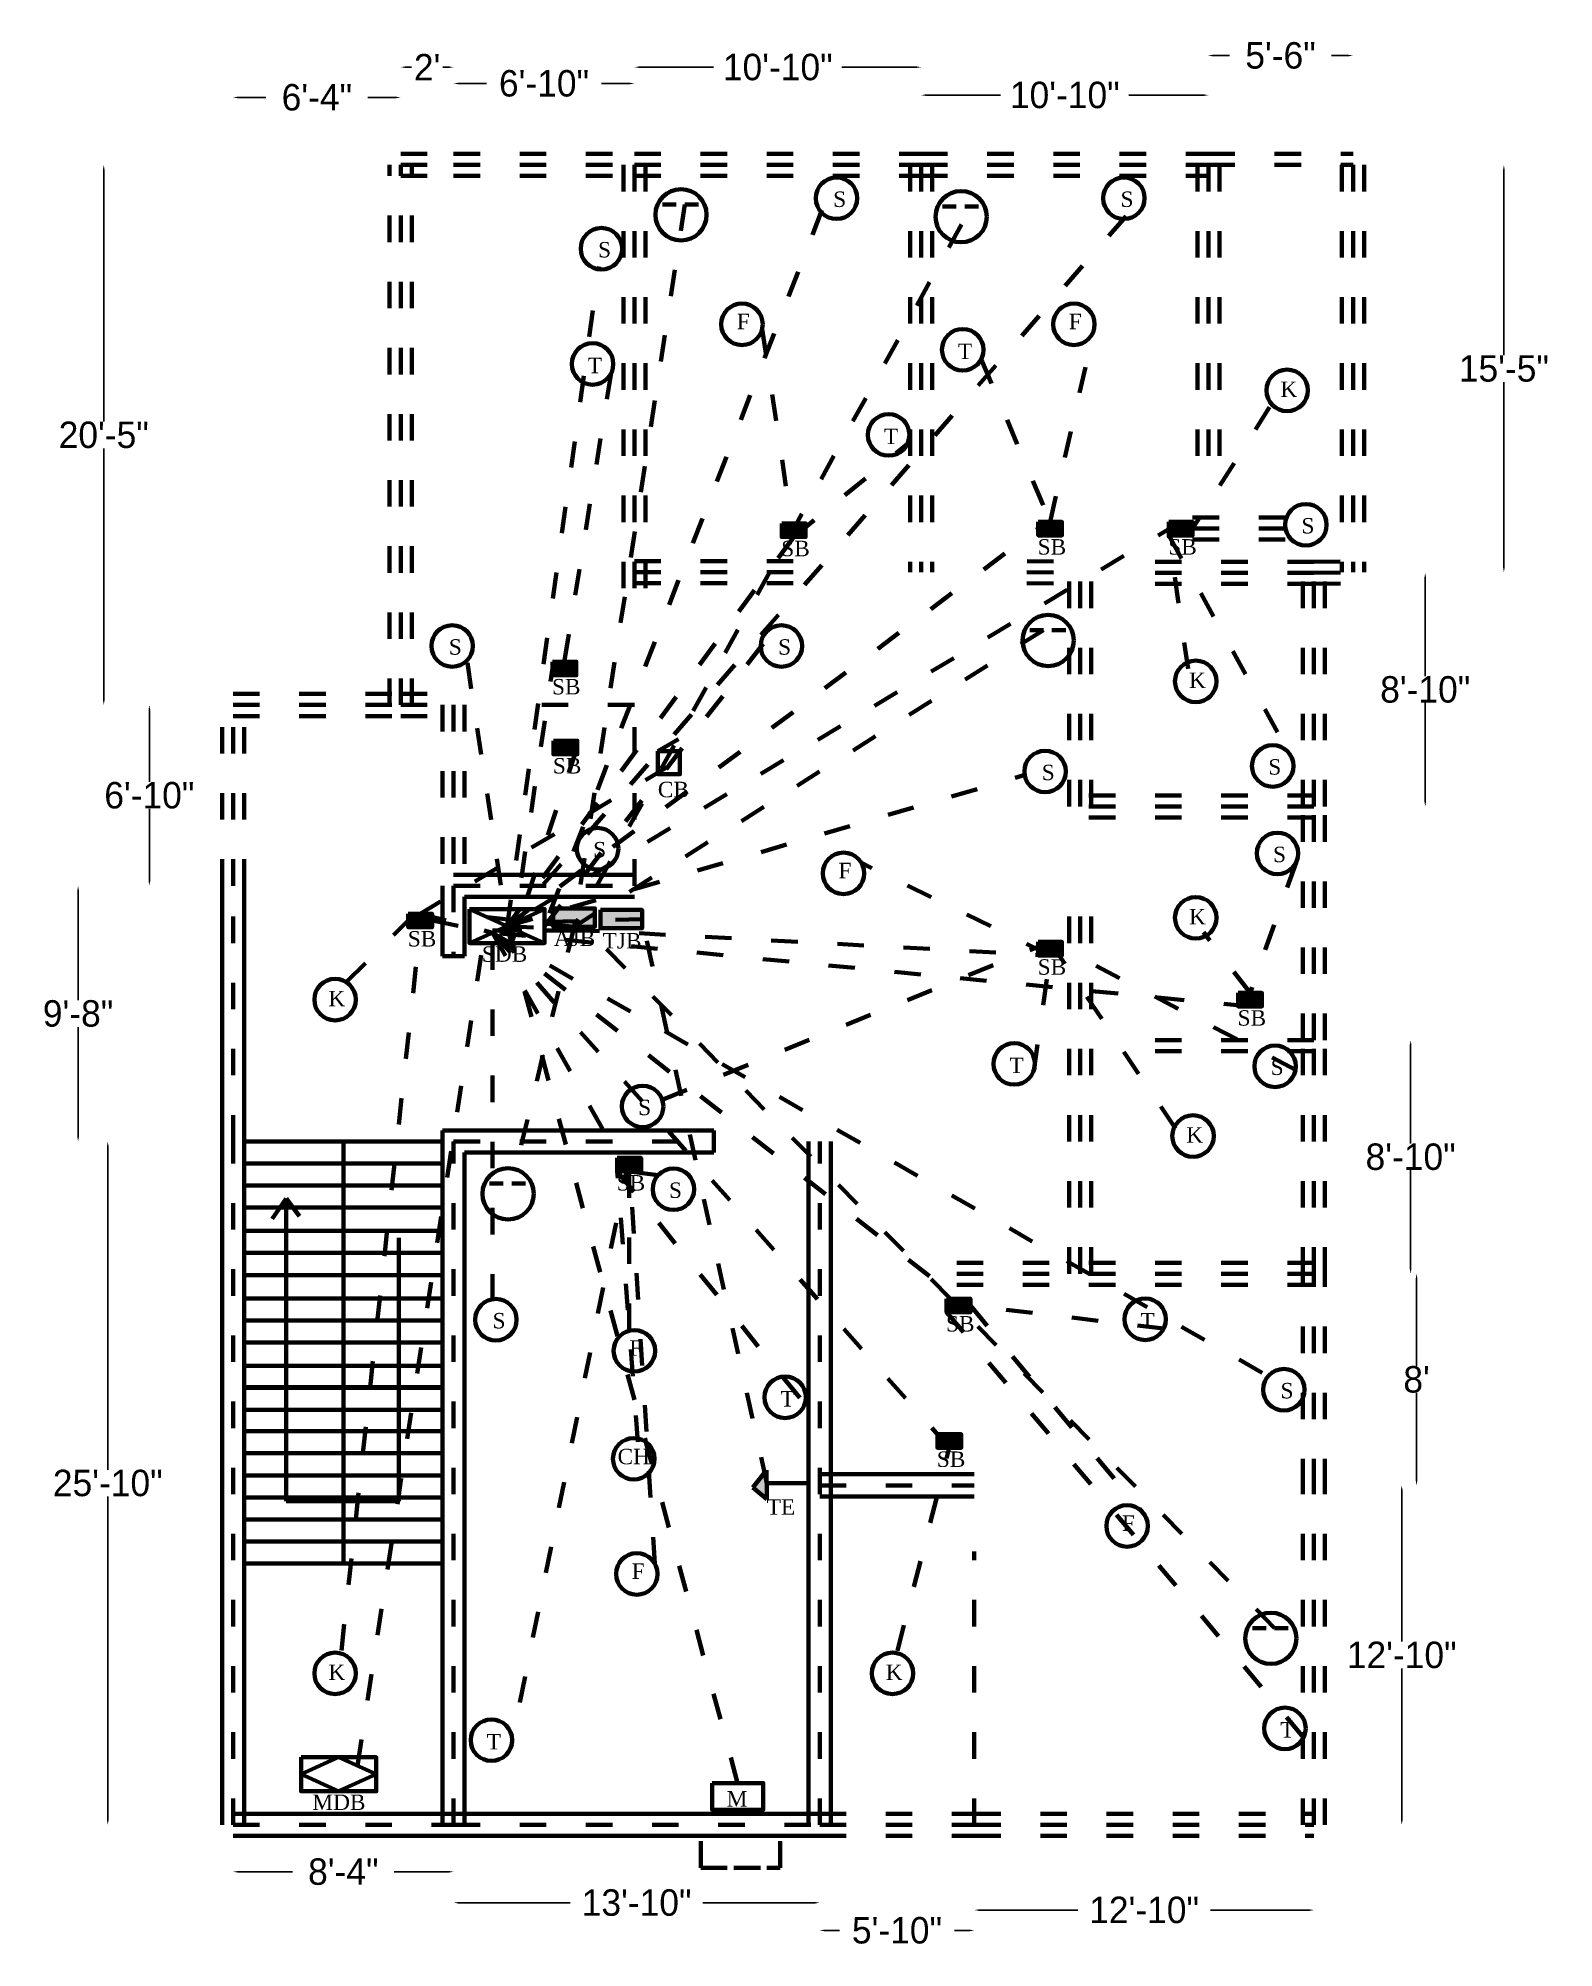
# Model space of a CAD drawing. Header units: inches. Extents: x -3248 to -2561, y 19 to 885.
import ezdxf

# ---------------------------------------------------------------- set-up
doc = ezdxf.new("R2010")
doc.units = ezdxf.units.IN
doc.header["$MEASUREMENT"] = 0
doc.linetypes.add('ACAD_ISO02W100', pattern=[15, 12, -3])
doc.linetypes.add('ACAD_ISO03W100', pattern=[30, 12, -18])
doc.dimstyles.get("Standard").update_dxf_attribs({"dimtxt": 12, "dimasz": 2, "dimexe": 0.18, "dimexo": 0.0625, "dimgap": 0.09, "dimtad": 0, "dimtih": 1, "dimtoh": 1, "dimdec": 0, "dimzin": 0, "dimdsep": 46, "dimlunit": 3, "dimtxsty": 'Standard', "dimcen": 0.09, "dimse1": 1, "dimse2": 1, "dimclrd": 5, "dimclrt": 5, "dimadec": 0, "dimazin": 0, "dimtfac": 1, "dimtdec": 0, "dimtofl": 0, "dimtmove": 0, "dimatfit": 3, "dimfxl": 1, "dimtolj": 1, "dimtzin": 0, "dimarcsym": 0})

# ---------------------------------------------------------------- blocks, each defined once
blk = doc.blocks.new('*D81')
at = {"color": 5, "linetype": 'Continuous', "lineweight": -2}
for p, q in [((-3157.74, 53.63), (-3132.83, 53.63)), ((-3061.74, 53.63), (-3086.65, 53.63))]:
    blk.add_line(p, q, dxfattribs=at)
at = {"color": 5, "linetype": 'ACAD_ISO03W100', "lineweight": 100}
for points in [[(-3157.74, 53.97), (-3157.74, 53.3), (-3159.74, 53.63)], [(-3061.74, 53.97), (-3061.74, 53.3), (-3059.74, 53.63)]]:
    blk.add_solid(points, dxfattribs=at)
at = {"layer": 'Defpoints', "color": 0, "linetype": 'ACAD_ISO03W100', "lineweight": 100}
for p in [(-3159.74, 74.94), (-3059.74, 74.94), (-3059.74, 53.63)]:
    blk.add_point(p, dxfattribs=at)
at = {"color": 5, "linetype": 'ACAD_ISO03W100', "lineweight": 100, "insert": (-3109.74, 53.63), "char_height": 12, "attachment_point": 5}
blk.add_mtext('\\A1;8\'-4"', dxfattribs=at)
blk = doc.blocks.new('*D82')
at = {"color": 5, "linetype": 'Continuous', "lineweight": -2}
for p, q in [((-3057.74, 39.59), (-3006.83, 39.59)), ((-2895.74, 39.59), (-2946.65, 39.59))]:
    blk.add_line(p, q, dxfattribs=at)
at = {"color": 5, "linetype": 'ACAD_ISO03W100', "lineweight": 100}
for points in [[(-3057.74, 39.92), (-3057.74, 39.26), (-3059.74, 39.59)], [(-2895.74, 39.92), (-2895.74, 39.26), (-2893.74, 39.59)]]:
    blk.add_solid(points, dxfattribs=at)
at = {"layer": 'Defpoints', "color": 0, "linetype": 'ACAD_ISO03W100', "lineweight": 100}
for p in [(-3059.74, 74.94), (-2893.74, 74.94), (-2893.74, 39.59)]:
    blk.add_point(p, dxfattribs=at)
at = {"color": 5, "linetype": 'ACAD_ISO03W100', "lineweight": 100, "insert": (-2976.74, 39.59), "char_height": 12, "attachment_point": 5}
blk.add_mtext('\\A1;13\'-10"', dxfattribs=at)
blk = doc.blocks.new('*D83')
at = {"color": 5, "linetype": 'Continuous', "lineweight": -2}
for p, q in [((-2891.74, 27.01), (-2884.77, 27.01)), ((-2825.62, 27.01), (-2832.59, 27.01))]:
    blk.add_line(p, q, dxfattribs=at)
at = {"color": 5, "linetype": 'ACAD_ISO03W100', "lineweight": 100}
for points in [[(-2891.74, 27.35), (-2891.74, 26.68), (-2893.74, 27.01)], [(-2825.62, 27.35), (-2825.62, 26.68), (-2823.62, 27.01)]]:
    blk.add_solid(points, dxfattribs=at)
at = {"layer": 'Defpoints', "color": 0, "linetype": 'ACAD_ISO03W100', "lineweight": 100}
for p in [(-2893.74, 74.94), (-2823.62, 74.94), (-2823.62, 27.01)]:
    blk.add_point(p, dxfattribs=at)
at = {"color": 5, "linetype": 'ACAD_ISO03W100', "lineweight": 100, "insert": (-2858.68, 27.01), "char_height": 12, "attachment_point": 5}
blk.add_mtext('\\A1;5\'-10"', dxfattribs=at)
blk = doc.blocks.new('*D84')
at = {"color": 5, "linetype": 'Continuous', "lineweight": -2}
for p, q in [((-2821.62, 36.26), (-2776.71, 36.26)), ((-2671.62, 36.26), (-2716.53, 36.26))]:
    blk.add_line(p, q, dxfattribs=at)
at = {"color": 5, "linetype": 'ACAD_ISO03W100', "lineweight": 100}
for points in [[(-2821.62, 36.59), (-2821.62, 35.93), (-2823.62, 36.26)], [(-2671.62, 36.59), (-2671.62, 35.93), (-2669.62, 36.26)]]:
    blk.add_solid(points, dxfattribs=at)
at = {"layer": 'Defpoints', "color": 0, "linetype": 'ACAD_ISO03W100', "lineweight": 100}
for p in [(-2823.62, 74.94), (-2669.62, 74.94), (-2669.62, 36.26)]:
    blk.add_point(p, dxfattribs=at)
at = {"color": 5, "linetype": 'ACAD_ISO03W100', "lineweight": 100, "insert": (-2746.62, 36.26), "char_height": 12, "attachment_point": 5}
blk.add_mtext('\\A1;12\'-10"', dxfattribs=at)
blk = doc.blocks.new('*D85')
at = {"color": 5, "linetype": 'Continuous', "lineweight": -2}
for p, q in [((-3216.56, 382.94), (-3216.56, 236.03)), ((-3216.56, 76.94), (-3216.56, 223.85))]:
    blk.add_line(p, q, dxfattribs=at)
at = {"color": 5, "linetype": 'ACAD_ISO03W100', "lineweight": 100}
for points in [[(-3216.89, 382.94), (-3216.23, 382.94), (-3216.56, 384.94)], [(-3216.89, 76.94), (-3216.23, 76.94), (-3216.56, 74.94)]]:
    blk.add_solid(points, dxfattribs=at)
at = {"layer": 'Defpoints', "color": 0, "linetype": 'ACAD_ISO03W100', "lineweight": 100}
for p in [(-3216.56, 384.94), (-3159.74, 384.94), (-3159.74, 74.94)]:
    blk.add_point(p, dxfattribs=at)
at = {"color": 5, "linetype": 'ACAD_ISO03W100', "lineweight": 100, "insert": (-3216.56, 229.94), "char_height": 12, "attachment_point": 5}
blk.add_mtext('\\A1;25\'-10"', dxfattribs=at)
blk = doc.blocks.new('*D86')
at = {"color": 5, "linetype": 'Continuous', "lineweight": -2}
for p, q in [((-3230.02, 498.94), (-3230.02, 449.03)), ((-3230.02, 386.94), (-3230.02, 436.85))]:
    blk.add_line(p, q, dxfattribs=at)
at = {"color": 5, "linetype": 'ACAD_ISO03W100', "lineweight": 100}
for points in [[(-3230.35, 498.94), (-3229.69, 498.94), (-3230.02, 500.94)], [(-3230.35, 386.94), (-3229.69, 386.94), (-3230.02, 384.94)]]:
    blk.add_solid(points, dxfattribs=at)
at = {"layer": 'Defpoints', "color": 0, "linetype": 'ACAD_ISO03W100', "lineweight": 100}
for p in [(-3230.02, 500.94), (-3159.74, 500.94), (-3159.74, 384.94)]:
    blk.add_point(p, dxfattribs=at)
at = {"color": 5, "linetype": 'ACAD_ISO03W100', "lineweight": 100, "insert": (-3230.02, 442.94), "char_height": 12, "attachment_point": 5}
blk.add_mtext('\\A1;9\'-8"', dxfattribs=at)
blk = doc.blocks.new('*D87')
at = {"color": 5, "linetype": 'Continuous', "lineweight": -2}
for p, q in [((-3197.71, 580.94), (-3197.71, 548.03)), ((-3197.71, 502.94), (-3197.71, 535.85))]:
    blk.add_line(p, q, dxfattribs=at)
at = {"color": 5, "linetype": 'ACAD_ISO03W100', "lineweight": 100}
for points in [[(-3198.05, 580.94), (-3197.38, 580.94), (-3197.71, 582.94)], [(-3198.05, 502.94), (-3197.38, 502.94), (-3197.71, 500.94)]]:
    blk.add_solid(points, dxfattribs=at)
at = {"layer": 'Defpoints', "color": 0, "linetype": 'ACAD_ISO03W100', "lineweight": 100}
for p in [(-3197.71, 582.94), (-3159.74, 582.94), (-3159.74, 500.94)]:
    blk.add_point(p, dxfattribs=at)
at = {"color": 5, "linetype": 'ACAD_ISO03W100', "lineweight": 100, "insert": (-3197.71, 541.94), "char_height": 12, "attachment_point": 5}
blk.add_mtext('\\A1;6\'-10"', dxfattribs=at)
blk = doc.blocks.new('*D88')
at = {"color": 5, "linetype": 'Continuous', "lineweight": -2}
for p, q in [((-2629.81, 226.94), (-2629.81, 158.03)), ((-2629.81, 76.94), (-2629.81, 145.85))]:
    blk.add_line(p, q, dxfattribs=at)
at = {"color": 5, "linetype": 'ACAD_ISO03W100', "lineweight": 100}
for points in [[(-2630.14, 226.94), (-2629.47, 226.94), (-2629.81, 228.94)], [(-2630.14, 76.94), (-2629.47, 76.94), (-2629.81, 74.94)]]:
    blk.add_solid(points, dxfattribs=at)
at = {"layer": 'Defpoints', "color": 0, "linetype": 'ACAD_ISO03W100', "lineweight": 100}
for p in [(-2669.62, 228.94), (-2629.81, 228.94), (-2669.62, 74.94)]:
    blk.add_point(p, dxfattribs=at)
at = {"color": 5, "linetype": 'ACAD_ISO03W100', "lineweight": 100, "insert": (-2629.81, 151.94), "char_height": 12, "attachment_point": 5}
blk.add_mtext('\\A1;12\'-10"', dxfattribs=at)
blk = doc.blocks.new('*D89')
at = {"color": 5, "linetype": 'Continuous', "lineweight": -2}
for p, q in [((-2623.08, 322.94), (-2623.08, 283.03)), ((-2623.08, 230.94), (-2623.08, 270.85))]:
    blk.add_line(p, q, dxfattribs=at)
at = {"color": 5, "linetype": 'ACAD_ISO03W100', "lineweight": 100}
for points in [[(-2623.41, 322.94), (-2622.74, 322.94), (-2623.08, 324.94)], [(-2623.41, 230.94), (-2622.74, 230.94), (-2623.08, 228.94)]]:
    blk.add_solid(points, dxfattribs=at)
at = {"layer": 'Defpoints', "color": 0, "linetype": 'ACAD_ISO03W100', "lineweight": 100}
for p in [(-2669.62, 324.94), (-2623.08, 324.94), (-2669.62, 228.94)]:
    blk.add_point(p, dxfattribs=at)
at = {"color": 5, "linetype": 'ACAD_ISO03W100', "lineweight": 100, "insert": (-2623.08, 276.94), "char_height": 12, "attachment_point": 5}
blk.add_mtext("\\A1;8'", dxfattribs=at)
blk = doc.blocks.new('*D90')
at = {"color": 5, "linetype": 'Continuous', "lineweight": -2}
for p, q in [((-2625.77, 428.94), (-2625.77, 384.03)), ((-2625.77, 326.94), (-2625.77, 371.85))]:
    blk.add_line(p, q, dxfattribs=at)
at = {"color": 5, "linetype": 'ACAD_ISO03W100', "lineweight": 100}
for points in [[(-2626.1, 428.94), (-2625.44, 428.94), (-2625.77, 430.94)], [(-2626.1, 326.94), (-2625.44, 326.94), (-2625.77, 324.94)]]:
    blk.add_solid(points, dxfattribs=at)
at = {"layer": 'Defpoints', "color": 0, "linetype": 'ACAD_ISO03W100', "lineweight": 100}
for p in [(-2669.62, 430.94), (-2625.77, 430.94), (-2669.62, 324.94)]:
    blk.add_point(p, dxfattribs=at)
at = {"color": 5, "linetype": 'ACAD_ISO03W100', "lineweight": 100, "insert": (-2625.77, 377.94), "char_height": 12, "attachment_point": 5}
blk.add_mtext('\\A1;8\'-10"', dxfattribs=at)
blk = doc.blocks.new('*D91')
at = {"color": 5, "linetype": 'Continuous', "lineweight": -2}
for p, q in [((-2619.14, 640.94), (-2619.14, 596.03)), ((-2619.14, 538.94), (-2619.14, 583.85))]:
    blk.add_line(p, q, dxfattribs=at)
at = {"color": 5, "linetype": 'ACAD_ISO03W100', "lineweight": 100}
for points in [[(-2619.48, 640.94), (-2618.81, 640.94), (-2619.14, 642.94)], [(-2619.48, 538.94), (-2618.81, 538.94), (-2619.14, 536.94)]]:
    blk.add_solid(points, dxfattribs=at)
at = {"layer": 'Defpoints', "color": 0, "linetype": 'ACAD_ISO03W100', "lineweight": 100}
for p in [(-2669.62, 642.94), (-2669.62, 536.94), (-2619.14, 536.94)]:
    blk.add_point(p, dxfattribs=at)
at = {"color": 5, "linetype": 'ACAD_ISO03W100', "lineweight": 100, "insert": (-2619.14, 589.94), "char_height": 12, "attachment_point": 5}
blk.add_mtext('\\A1;8\'-10"', dxfattribs=at)
blk = doc.blocks.new('*D92')
at = {"color": 5, "linetype": 'Continuous', "lineweight": -2}
for p, q in [((-3157.74, 858.56), (-3144.83, 858.56)), ((-3085.74, 858.56), (-3098.65, 858.56))]:
    blk.add_line(p, q, dxfattribs=at)
at = {"color": 5, "linetype": 'ACAD_ISO03W100', "lineweight": 100}
for points in [[(-3157.74, 858.89), (-3157.74, 858.22), (-3159.74, 858.56)], [(-3085.74, 858.89), (-3085.74, 858.22), (-3083.74, 858.56)]]:
    blk.add_solid(points, dxfattribs=at)
at = {"layer": 'Defpoints', "color": 0, "linetype": 'ACAD_ISO03W100', "lineweight": 100}
for p in [(-3083.74, 858.56), (-3159.74, 582.94), (-3083.74, 582.94)]:
    blk.add_point(p, dxfattribs=at)
at = {"color": 5, "linetype": 'ACAD_ISO03W100', "lineweight": 100, "insert": (-3121.74, 858.56), "char_height": 12, "attachment_point": 5}
blk.add_mtext('\\A1;6\'-4"', dxfattribs=at)
blk = doc.blocks.new('*D93')
at = {"color": 5, "linetype": 'Continuous', "lineweight": -2}
for p, q in [((-3218.38, 825.94), (-3218.38, 711.53)), ((-3218.38, 584.94), (-3218.38, 699.35))]:
    blk.add_line(p, q, dxfattribs=at)
at = {"color": 5, "linetype": 'ACAD_ISO03W100', "lineweight": 100}
for points in [[(-3218.71, 825.94), (-3218.04, 825.94), (-3218.38, 827.94)], [(-3218.71, 584.94), (-3218.04, 584.94), (-3218.38, 582.94)]]:
    blk.add_solid(points, dxfattribs=at)
at = {"layer": 'Defpoints', "color": 0, "linetype": 'ACAD_ISO03W100', "lineweight": 100}
for p in [(-3083.74, 827.94), (-3218.38, 582.94), (-3083.74, 582.94)]:
    blk.add_point(p, dxfattribs=at)
at = {"color": 5, "linetype": 'ACAD_ISO03W100', "lineweight": 100, "insert": (-3218.38, 705.44), "char_height": 12, "attachment_point": 5}
blk.add_mtext('\\A1;20\'-5"', dxfattribs=at)
blk = doc.blocks.new('*D94')
at = {"color": 5, "linetype": 'Continuous', "lineweight": -2}
for p, q in [((-3081.74, 872.28), (-3078.83, 872.28)), ((-3061.74, 872.28), (-3064.65, 872.28))]:
    blk.add_line(p, q, dxfattribs=at)
at = {"color": 5, "linetype": 'ACAD_ISO03W100', "lineweight": 100}
for points in [[(-3081.74, 872.62), (-3081.74, 871.95), (-3083.74, 872.28)], [(-3061.74, 872.62), (-3061.74, 871.95), (-3059.74, 872.28)]]:
    blk.add_solid(points, dxfattribs=at)
at = {"layer": 'Defpoints', "color": 0, "linetype": 'ACAD_ISO03W100', "lineweight": 100}
for p in [(-3059.74, 872.28), (-3083.74, 827.94), (-3059.74, 827.94)]:
    blk.add_point(p, dxfattribs=at)
at = {"color": 5, "linetype": 'ACAD_ISO03W100', "lineweight": 100, "insert": (-3071.74, 872.28), "char_height": 12, "attachment_point": 5}
blk.add_mtext("\\A1;2'", dxfattribs=at)
blk = doc.blocks.new('*D95')
at = {"color": 5, "linetype": 'Continuous', "lineweight": -2}
for p, q in [((-3057.74, 864.89), (-3044.83, 864.89)), ((-2979.74, 864.89), (-2992.65, 864.89))]:
    blk.add_line(p, q, dxfattribs=at)
at = {"color": 5, "linetype": 'ACAD_ISO03W100', "lineweight": 100}
for points in [[(-3057.74, 865.22), (-3057.74, 864.56), (-3059.74, 864.89)], [(-2979.74, 865.22), (-2979.74, 864.56), (-2977.74, 864.89)]]:
    blk.add_solid(points, dxfattribs=at)
at = {"layer": 'Defpoints', "color": 0, "linetype": 'ACAD_ISO03W100', "lineweight": 100}
for p in [(-2977.74, 864.89), (-3059.74, 827.94), (-2977.74, 827.94)]:
    blk.add_point(p, dxfattribs=at)
at = {"color": 5, "linetype": 'ACAD_ISO03W100', "lineweight": 100, "insert": (-3018.74, 864.89), "char_height": 12, "attachment_point": 5}
blk.add_mtext('\\A1;6\'-10"', dxfattribs=at)
blk = doc.blocks.new('*D96')
at = {"color": 5, "linetype": 'Continuous', "lineweight": -2}
for p, q in [((-2975.74, 872.28), (-2941.83, 872.28)), ((-2849.74, 872.28), (-2883.65, 872.28))]:
    blk.add_line(p, q, dxfattribs=at)
at = {"color": 5, "linetype": 'ACAD_ISO03W100', "lineweight": 100}
for points in [[(-2975.74, 872.62), (-2975.74, 871.95), (-2977.74, 872.28)], [(-2849.74, 872.62), (-2849.74, 871.95), (-2847.74, 872.28)]]:
    blk.add_solid(points, dxfattribs=at)
at = {"layer": 'Defpoints', "color": 0, "linetype": 'ACAD_ISO03W100', "lineweight": 100}
for p in [(-2847.74, 872.28), (-2977.74, 827.94), (-2847.74, 827.94)]:
    blk.add_point(p, dxfattribs=at)
at = {"color": 5, "linetype": 'ACAD_ISO03W100', "lineweight": 100, "insert": (-2912.74, 872.28), "char_height": 12, "attachment_point": 5}
blk.add_mtext('\\A1;10\'-10"', dxfattribs=at)
blk = doc.blocks.new('*D97')
at = {"color": 5, "linetype": 'Continuous', "lineweight": -2}
for p, q in [((-2845.74, 859.61), (-2811.68, 859.61)), ((-2719.43, 859.61), (-2753.5, 859.61))]:
    blk.add_line(p, q, dxfattribs=at)
at = {"color": 5, "linetype": 'ACAD_ISO03W100', "lineweight": 100}
for points in [[(-2845.74, 859.94), (-2845.74, 859.28), (-2847.74, 859.61)], [(-2719.43, 859.94), (-2719.43, 859.28), (-2717.43, 859.61)]]:
    blk.add_solid(points, dxfattribs=at)
at = {"layer": 'Defpoints', "color": 0, "linetype": 'ACAD_ISO03W100', "lineweight": 100}
for p in [(-2717.43, 859.61), (-2847.74, 827.94), (-2717.43, 827.94)]:
    blk.add_point(p, dxfattribs=at)
at = {"color": 5, "linetype": 'ACAD_ISO03W100', "lineweight": 100, "insert": (-2782.59, 859.61), "char_height": 12, "attachment_point": 5}
blk.add_mtext('\\A1;10\'-10"', dxfattribs=at)
blk = doc.blocks.new('*D98')
at = {"color": 5, "linetype": 'Continuous', "lineweight": -2}
for p, q in [((-2715.61, 877.56), (-2707.85, 877.56)), ((-2653.9, 877.56), (-2661.67, 877.56))]:
    blk.add_line(p, q, dxfattribs=at)
at = {"color": 5, "linetype": 'ACAD_ISO03W100', "lineweight": 100}
for points in [[(-2715.61, 877.9), (-2715.61, 877.23), (-2717.61, 877.56)], [(-2653.9, 877.9), (-2653.9, 877.23), (-2651.9, 877.56)]]:
    blk.add_solid(points, dxfattribs=at)
at = {"layer": 'Defpoints', "color": 0, "linetype": 'ACAD_ISO03W100', "lineweight": 100}
for p in [(-2651.9, 877.56), (-2717.61, 827.94), (-2651.9, 827.94)]:
    blk.add_point(p, dxfattribs=at)
at = {"color": 5, "linetype": 'ACAD_ISO03W100', "lineweight": 100, "insert": (-2684.76, 877.56), "char_height": 12, "attachment_point": 5}
blk.add_mtext('\\A1;5\'-6"', dxfattribs=at)
blk = doc.blocks.new('*D99')
at = {"color": 5, "linetype": 'Continuous', "lineweight": -2}
for p, q in [((-2583.48, 825.94), (-2583.48, 741.63)), ((-2583.48, 645.14), (-2583.48, 729.45))]:
    blk.add_line(p, q, dxfattribs=at)
at = {"color": 5, "linetype": 'ACAD_ISO03W100', "lineweight": 100}
for points in [[(-2583.81, 825.94), (-2583.15, 825.94), (-2583.48, 827.94)], [(-2583.81, 645.14), (-2583.15, 645.14), (-2583.48, 643.14)]]:
    blk.add_solid(points, dxfattribs=at)
at = {"layer": 'Defpoints', "color": 0, "linetype": 'ACAD_ISO03W100', "lineweight": 100}
for p in [(-2651.9, 827.94), (-2651.9, 643.14), (-2583.48, 643.14)]:
    blk.add_point(p, dxfattribs=at)
at = {"color": 5, "linetype": 'ACAD_ISO03W100', "lineweight": 100, "insert": (-2583.48, 735.54), "char_height": 12, "attachment_point": 5}
blk.add_mtext('\\A1;15\'-5"', dxfattribs=at)

msp = doc.modelspace()

# ---------------------------------------------------------------- hatches: boundary and pattern name
at = {"linetype": 'Continuous', "lineweight": 100}
for color, points in [(253, [(-2900.12, 665.29), (-2910.91, 665.29), (-2910.91, 659.17), (-2900.12, 659.17)]), (253, [(-2783.86, 666.02), (-2794.65, 666.02), (-2794.65, 659.9), (-2783.86, 659.9)]), (253, [(-2724.64, 666.02), (-2735.42, 666.02), (-2735.42, 659.9), (-2724.64, 659.9)]), (253, [(-3004.1, 602.58), (-3014.88, 602.58), (-3014.88, 596.46), (-3004.1, 596.46)]), (253, [(-3003.69, 566.71), (-3014.48, 566.71), (-3014.48, 560.59), (-3003.69, 560.59)]), (253, [(-3080.27, 488.23), (-3080.27, 482.1), (-3069.48, 482.1), (-3069.48, 488.23)]), (4, [(-2995.68, 482.34), (-2995.68, 490.67), (-3014.56, 490.67), (-3014.56, 482.34)]), (64, [(-2974.27, 481.68), (-2974.27, 490.01), (-2993.16, 490.01), (-2993.16, 481.68)]), (253, [(-2783.86, 475.43), (-2794.65, 475.43), (-2794.65, 469.31), (-2783.86, 469.31)]), (253, [(-2704, 452.31), (-2704, 446.19), (-2693.21, 446.19), (-2693.21, 452.31)]), (253, [(-2974.75, 377.51), (-2985.54, 377.51), (-2985.54, 371.39), (-2974.75, 371.39)]), (253, [(-2825.42, 313.56), (-2836.21, 313.56), (-2836.21, 307.44), (-2825.42, 307.44)]), (253, [(-2829.58, 252.13), (-2840.37, 252.13), (-2840.37, 246.01), (-2829.58, 246.01)]), (256, [(-2917.75, 229.94), (-2917.81, 229.94), (-2917.81, 235.87), (-2924.07, 227.98), (-2917.75, 222.62)])]:
    msp.add_hatch(color=color, dxfattribs=at).paths.add_polyline_path(points)

# ---------------------------------------------------------------- linework, layer by layer
at = {"color": 0, "linetype": 'ACAD_ISO03W100', "lineweight": 100}
for p, q in [((-3083.74, 832.94), (-3059.74, 832.94)), ((-3059.74, 832.94), (-2977.74, 832.94)), ((-2977.74, 832.94), (-2847.74, 832.94)), ((-2847.74, 832.94), (-2717.43, 832.94)), ((-2717.43, 832.94), (-2651.9, 832.94)), ((-2717.43, 832.94), (-2651.9, 832.94)), ((-3088.74, 582.94), (-3088.74, 827.94)), ((-3083.74, 582.94), (-3083.74, 827.94)), ((-3083.74, 827.94), (-3059.74, 827.94)), ((-3078.74, 582.94), (-3078.74, 827.94)), ((-3059.74, 827.94), (-2977.74, 827.94)), ((-2982.74, 827.94), (-2982.74, 618.94)), ((-2977.74, 827.94), (-2847.74, 827.94)), ((-2977.74, 827.94), (-2977.74, 618.94)), ((-2972.74, 827.94), (-2972.74, 618.94)), ((-2972.74, 827.94), (-2972.74, 618.94)), ((-2852.74, 827.94), (-2852.74, 643.14)), ((-2847.74, 827.94), (-2717.43, 827.94)), ((-2847.74, 827.94), (-2847.74, 643.14)), ((-2842.74, 827.94), (-2842.74, 643.14)), ((-2722.43, 827.94), (-2722.43, 690.94)), ((-2717.43, 827.94), (-2651.9, 827.94)), ((-2717.43, 827.94), (-2717.43, 690.94)), ((-2712.43, 827.94), (-2712.43, 690.94)), ((-2656.9, 827.94), (-2656.9, 643.14)), ((-2651.9, 827.94), (-2651.9, 643.14)), ((-2646.9, 827.94), (-2646.9, 643.14)), ((-3083.74, 822.94), (-3059.74, 822.94)), ((-3059.74, 822.94), (-2977.74, 822.94)), ((-2977.74, 822.94), (-2847.74, 822.94)), ((-2847.74, 822.94), (-2717.43, 822.94)), ((-2977.74, 648.14), (-2895.74, 648.14)), ((-2977.74, 643.14), (-2895.74, 643.14)), ((-2799.74, 643.14), (-2775.62, 642.94)), ((-2799.7, 648.14), (-2775.58, 647.94)), ((-2780.62, 536.94), (-2780.62, 642.94)), ((-2775.62, 536.94), (-2775.62, 642.94)), ((-2770.62, 536.94), (-2770.62, 642.94)), ((-2669.62, 647.94), (-2745.96, 647.94)), ((-2669.62, 642.94), (-2745.96, 642.94)), ((-2669.68, 647.94), (-2651.96, 648.14)), ((-2669.62, 642.94), (-2651.9, 643.14)), ((-2977.74, 638.14), (-2895.74, 638.14)), ((-2799.78, 638.14), (-2775.66, 637.94)), ((-2669.62, 637.94), (-2745.96, 637.94)), ((-2669.56, 637.94), (-2651.85, 638.14)), ((-3159.74, 587.94), (-3083.74, 587.94)), ((-3159.74, 582.94), (-3083.74, 582.94)), ((-3083.74, 587.94), (-3059.74, 587.94)), ((-3083.74, 582.94), (-3059.74, 582.94)), ((-3064.74, 582.94), (-3064.74, 500.94)), ((-3059.74, 582.94), (-3059.74, 500.94)), ((-3054.74, 582.94), (-3054.74, 500.94)), ((-2977.74, 582.94), (-3023.66, 582.94)), ((-2977.74, 500.94), (-2977.74, 582.94)), ((-3159.74, 577.94), (-3083.74, 577.94)), ((-3083.74, 577.94), (-3059.74, 577.94)), ((-2669.62, 541.94), (-2775.62, 541.94)), ((-2669.62, 536.94), (-2775.62, 536.94)), ((-2669.62, 531.94), (-2775.62, 531.94)), ((-3059.74, 500.94), (-2977.74, 500.94)), ((-3059.74, 500.94), (-3059.74, 469.01)), ((-2780.62, 324.94), (-2780.62, 488.94)), ((-2775.62, 324.94), (-2775.62, 488.94)), ((-2770.62, 324.94), (-2770.62, 488.94)), ((-3064.74, 469.01), (-3054.74, 469.01)), ((-2669.62, 430.94), (-2745.62, 430.94)), ((-2669.62, 425.94), (-2745.62, 425.94)), ((-2669.62, 425.94), (-2745.62, 425.94)), ((-2941.74, 389.94), (-2941.74, 379.94)), ((-2669.62, 329.94), (-2845.62, 329.94)), ((-2669.62, 324.94), (-2845.62, 324.94)), ((-2669.62, 324.94), (-2775.62, 324.94)), ((-2669.62, 319.94), (-2845.62, 319.94)), ((-2893.74, 228.94), (-2823.74, 228.94)), ((-2823.62, 74.94), (-2823.62, 198.94))]:
    msp.add_line(p, q, dxfattribs=at)
at = {"color": 3, "linetype": 'ACAD_ISO03W100', "lineweight": 100}
for p, q in [((-2892.73, 807.39), (-3018.47, 482.62)), ((-2754.81, 804.76), (-3035.51, 482.62)), ((-3035.51, 482.62), (-2993.76, 781.94)), ((-3018.47, 482.62), (-2913.82, 617.88)), ((-3053.5, 602.09), (-3035.51, 482.62)), ((-3035.51, 482.62), (-2800.49, 551.2)), ((-3042.08, 312.8), (-3042.08, 479.64)), ((-3042.08, 479.64), (-2690.68, 278.58)), ((-2930.95, 93.87), (-3035.51, 482.62))]:
    msp.add_line(p, q, dxfattribs=at)
at = {"color": 4, "linetype": 'ACAD_ISO03W100', "lineweight": 100}
for p, q in [((-2954.89, 809.97), (-3005.12, 482.34)), ((-2829.38, 800.98), (-3005.12, 482.34)), ((-2792.32, 616.88), (-3005.12, 482.34)), ((-2962.46, 555.02), (-3074.87, 488.23)), ((-3074.87, 488.23), (-3042.08, 479.64)), ((-3005.12, 482.34), (-3044.57, 486.72)), ((-3005.12, 482.34), (-3033.05, 485.44)), ((-3005.53, 480.63), (-3042.08, 480.63)), ((-2998.73, 480.63), (-3034.98, 480.63)), ((-3005.12, 482.34), (-3033.3, 365.86)), ((-3005.12, 482.34), (-3030.02, 485.11)), ((-2687.43, 164.19), (-2998.73, 480.63))]:
    msp.add_line(p, q, dxfattribs=at)
at = {"linetype": 'Continuous', "lineweight": 100}
for p, q in [((-2965.01, 809.97), (-2958.81, 809.97)), ((-2954.89, 809.97), (-2948.69, 809.97)), ((-2837.99, 809.11), (-2831.78, 809.11)), ((-2827.87, 809.11), (-2821.66, 809.11)), ((-2798.52, 616.88), (-2792.32, 616.88)), ((-2788.4, 616.88), (-2782.19, 616.88)), ((-2967.13, 562.07), (-2957.78, 567.46)), ((-3164.74, 384.94), (-3164.74, 500.94)), ((-3154.74, 384.94), (-3154.74, 500.94)), ((-3052.55, 490.33), (-3018.47, 474.9)), ((-3018.47, 490.33), (-3052.55, 474.9)), ((-3064.74, 74.94), (-3064.74, 389.94)), ((-3064.74, 389.94), (-2941.74, 389.94)), ((-3164.74, 74.94), (-3164.74, 384.94)), ((-3154.74, 74.94), (-3154.74, 384.94)), ((-2898.74, 74.94), (-2898.74, 384.94)), ((-2888.74, 74.94), (-2888.74, 384.94)), ((-3054.74, 74.94), (-3054.74, 379.94)), ((-3054.74, 379.94), (-2941.74, 379.94)), ((-3043.42, 365.86), (-3037.22, 365.86)), ((-3033.3, 365.86), (-3027.1, 365.86)), ((-3135.72, 359.03), (-3142.05, 349.91)), ((-3135.72, 221.81), (-3135.72, 359.03)), ((-3135.72, 359.03), (-3129.65, 350.98)), ((-3084.53, 221.81), (-3084.53, 341.21)), ((-3109.74, 243.46), (-3109.74, 193.46)), ((-2917.81, 235.87), (-2924.07, 227.98)), ((-2917.81, 229.94), (-2917.81, 235.87)), ((-2924.07, 227.98), (-2917.75, 222.62)), ((-2898.74, 229.94), (-2917.81, 229.94)), ((-2917.75, 222.62), (-2917.75, 229.94)), ((-3135.72, 221.81), (-3084.53, 221.81)), ((-2697.55, 164.19), (-2691.35, 164.19)), ((-2687.43, 164.19), (-2681.23, 164.19)), ((-3128.93, 97.86), (-3111.89, 105.58)), ((-3111.89, 105.58), (-3094.85, 97.86)), ((-3111.89, 90.15), (-3128.93, 97.86)), ((-3094.85, 97.86), (-3111.89, 90.15)), ((-3159.74, 79.94), (-3059.74, 79.94)), ((-3059.74, 79.94), (-2893.74, 79.94)), ((-3159.74, 69.94), (-3059.74, 69.94)), ((-3059.74, 69.94), (-2893.74, 69.94))]:
    msp.add_line(p, q, dxfattribs=at)
at = {"linetype": 'ACAD_ISO03W100', "lineweight": 100}
for p, q in [((-2919.83, 753.43), (-2905.52, 659.17)), ((-2789.26, 666.02), (-2769.33, 753.43)), ((-2820.46, 739.9), (-2789.26, 666.02)), ((-2988.3, 733.46), (-3009.49, 602.58)), ((-2689.77, 718.07), (-2724.64, 662.96)), ((-2905.52, 659.17), (-2854.03, 701.28)), ((-2724.64, 667.96), (-2682.52, 667.96)), ((-2726.69, 599.4), (-2735.42, 659.9)), ((-2735.42, 659.9), (-2679.41, 558.35)), ((-2724.64, 662.96), (-2682.52, 662.96)), ((-2724.64, 657.96), (-2682.52, 657.96)), ((-2674.62, 536.94), (-2674.62, 642.94)), ((-2669.62, 536.94), (-2669.62, 642.94)), ((-2664.62, 536.94), (-2664.62, 642.94)), ((-3164.74, 500.94), (-3164.74, 582.94)), ((-3159.74, 500.94), (-3159.74, 582.94)), ((-3154.74, 500.94), (-3154.74, 582.94)), ((-2674.62, 430.94), (-2674.62, 536.94)), ((-2669.62, 430.94), (-2669.62, 536.94)), ((-2664.62, 430.94), (-2664.62, 536.94)), ((-2789.26, 469.31), (-2874.83, 511.34)), ((-2677.69, 511.5), (-2698.6, 452.31)), ((-3159.74, 384.94), (-3159.74, 500.94)), ((-3108.27, 457.35), (-3080.27, 485.17)), ((-3110.6, 154.02), (-3074.87, 482.1)), ((-2698.6, 452.31), (-2719.68, 479.93)), ((-2965.13, 403.88), (-2789.26, 475.43)), ((-2796.65, 417.03), (-2789.26, 469.31)), ((-2789.26, 475.43), (-2730.21, 387.57)), ((-2677.96, 417.44), (-2789.26, 475.43)), ((-2674.62, 324.94), (-2674.62, 430.94)), ((-2669.62, 324.94), (-2669.62, 430.94)), ((-2664.62, 324.94), (-2664.62, 430.94)), ((-3159.74, 74.94), (-3159.74, 384.94)), ((-3059.74, 74.94), (-3059.74, 384.94)), ((-3059.74, 384.94), (-2941.74, 384.94)), ((-2893.74, 74.94), (-2893.74, 384.94)), ((-2980.15, 377.51), (-3033.7, 110.23)), ((-2968.56, 193.51), (-2980.15, 377.51)), ((-2976.2, 248.61), (-2985.54, 371.39)), ((-2985.54, 371.39), (-2900.51, 265.78)), ((-2966.96, 369.67), (-2980.15, 371.39)), ((-2980.15, 371.39), (-2980.15, 299.07)), ((-2674.62, 228.94), (-2674.62, 324.94)), ((-2669.62, 228.94), (-2669.62, 324.94)), ((-2664.62, 228.94), (-2664.62, 324.94)), ((-2674.33, 114.51), (-2836.21, 307.44)), ((-2737.7, 300.09), (-2825.42, 310.5)), ((-2825.42, 310.5), (-2746.22, 215.28)), ((-2858.48, 153.86), (-2834.97, 246.01)), ((-2674.62, 74.94), (-2674.62, 228.94)), ((-2669.62, 74.94), (-2669.62, 228.94)), ((-2664.62, 74.94), (-2664.62, 228.94)), ((-2893.74, 79.94), (-2823.62, 79.94)), ((-2823.62, 79.94), (-2669.62, 79.94)), ((-3159.74, 74.94), (-3059.74, 74.94)), ((-3059.74, 74.94), (-2893.74, 74.94)), ((-2893.74, 74.94), (-2823.62, 74.94)), ((-2893.74, 69.94), (-2823.62, 69.94)), ((-2823.62, 74.94), (-2669.62, 74.94)), ((-2823.62, 69.94), (-2669.62, 69.94))]:
    msp.add_line(p, q, dxfattribs=at)
at = {"color": 1, "linetype": 'ACAD_ISO03W100', "lineweight": 100}
for p, q in [((-2730.03, 666.02), (-3035.51, 482.62)), ((-3035.51, 482.62), (-2794.65, 662.96)), ((-2905.52, 659.17), (-3035.51, 482.62)), ((-3033.44, 474.9), (-3014.88, 599.52)), ((-3003.69, 563.65), (-3033.44, 474.9)), ((-3069.48, 485.17), (-3042.08, 479.64)), ((-3042.08, 479.64), (-2981.38, 371.39)), ((-2698.6, 446.19), (-3042.08, 479.64)), ((-3042.08, 479.64), (-2830.82, 313.56)), ((-2834.97, 246.01), (-3042.08, 479.64)), ((-3035.51, 482.62), (-2789.26, 469.31))]:
    msp.add_line(p, q, dxfattribs=at)
at = {"color": 0, "linetype": 'Continuous', "lineweight": 100}
for p, q in [((-3059.74, 505.94), (-2977.74, 505.94)), ((-3064.74, 500.94), (-3064.74, 469.01)), ((-3054.74, 495.94), (-2977.74, 495.94)), ((-3054.74, 495.94), (-3054.74, 469.01)), ((-3064.74, 384.94), (-3154.74, 384.94)), ((-3109.74, 384.94), (-3109.74, 243.46)), ((-3064.74, 374.94), (-3154.74, 374.94)), ((-3064.74, 364.94), (-3154.74, 364.94)), ((-3064.74, 354.94), (-3154.74, 354.94)), ((-3064.74, 344.35), (-3154.74, 344.35)), ((-3064.74, 334.35), (-3154.74, 334.35)), ((-3064.74, 324.35), (-3154.74, 324.35)), ((-3064.74, 313.76), (-3154.74, 313.76)), ((-3064.74, 303.76), (-3154.74, 303.76)), ((-3064.74, 293.76), (-3154.74, 293.76)), ((-3064.74, 283.17), (-3154.74, 283.17)), ((-3064.74, 273.46), (-3154.74, 273.46)), ((-3064.74, 273.17), (-3154.74, 273.17)), ((-3064.74, 263.17), (-3154.74, 263.17)), ((-3064.74, 253.46), (-3154.74, 253.46)), ((-3064.74, 243.46), (-3154.74, 243.46)), ((-2893.74, 233.94), (-2823.74, 233.94)), ((-3064.74, 233.46), (-3154.74, 233.46)), ((-3064.74, 223.46), (-3154.74, 223.46)), ((-2893.74, 223.94), (-2823.74, 223.94)), ((-3064.74, 213.46), (-3154.74, 213.46)), ((-3064.74, 203.46), (-3154.74, 203.46)), ((-3064.74, 193.46), (-3154.74, 193.46))]:
    msp.add_line(p, q, dxfattribs=at)
at = {"color": 200, "linetype": 'ACAD_ISO03W100', "lineweight": 100}
msp.add_line((-3103.37, 101.72), (-3044.57, 486.72), dxfattribs=at)
at = {"color": 64, "linetype": 'ACAD_ISO03W100', "lineweight": 100}
for p, q in [((-2974.27, 485.85), (-3030.35, 484.13)), ((-2917.75, 229.94), (-2974.27, 485.85))]:
    msp.add_line(p, q, dxfattribs=at)
at = {"linetype": 'ACAD_ISO02W100', "lineweight": 100}
for p, q in [((-2947.63, 55.46), (-2947.63, 69.94)), ((-2911.66, 55.46), (-2911.66, 69.94)), ((-2947.63, 55.46), (-2911.66, 55.46))]:
    msp.add_line(p, q, dxfattribs=at)
at = {"linetype": 'Continuous', "lineweight": 100}
for points in [[(-2910.91, 665.29), (-2900.12, 665.29), (-2900.12, 659.17), (-2910.91, 659.17)], [(-2794.65, 666.02), (-2783.86, 666.02), (-2783.86, 659.9), (-2794.65, 659.9)], [(-2735.42, 666.02), (-2724.64, 666.02), (-2724.64, 659.9), (-2735.42, 659.9)], [(-3014.88, 602.58), (-3004.1, 602.58), (-3004.1, 596.46), (-3014.88, 596.46)], [(-3014.48, 566.71), (-3003.69, 566.71), (-3003.69, 560.59), (-3014.48, 560.59)], [(-2967.13, 562.07), (-2957.08, 562.07), (-2957.08, 551.54), (-2967.13, 551.54)], [(-3080.27, 488.23), (-3069.48, 488.23), (-3069.48, 482.1), (-3080.27, 482.1)], [(-3052.55, 490.33), (-3018.47, 490.33), (-3018.47, 474.9), (-3052.55, 474.9)], [(-3014.56, 490.67), (-2995.68, 490.67), (-2995.68, 482.34), (-3014.56, 482.34)], [(-2993.16, 490.01), (-2974.27, 490.01), (-2974.27, 481.68), (-2993.16, 481.68)], [(-2794.65, 475.43), (-2783.86, 475.43), (-2783.86, 469.31), (-2794.65, 469.31)], [(-2704, 452.31), (-2693.21, 452.31), (-2693.21, 446.19), (-2704, 446.19)], [(-2985.54, 377.51), (-2974.75, 377.51), (-2974.75, 371.39), (-2985.54, 371.39)], [(-2836.21, 313.56), (-2825.42, 313.56), (-2825.42, 307.44), (-2836.21, 307.44)], [(-2840.37, 252.13), (-2829.58, 252.13), (-2829.58, 246.01), (-2840.37, 246.01)], [(-3128.93, 105.58), (-3094.85, 105.58), (-3094.85, 90.15), (-3128.93, 90.15)], [(-2942.56, 93.87), (-2919.33, 93.87), (-2919.33, 81.77), (-2942.56, 81.77)]]:
    msp.add_lwpolyline(points, close=True, dxfattribs=at)
for centre, radius in [((-2956.62, 805.31), 11.62), ((-2886.1, 812.83), 9.41), ((-2829.6, 804.45), 11.62), ((-2755.79, 812.83), 9.41), ((-2992.71, 789.93), 9.41), ((-2928.97, 755.66), 9.41), ((-2778.47, 755.66), 9.41), ((-2996.73, 737.65), 9.41), ((-2828.89, 744.09), 9.41), ((-2681.77, 725.68), 9.41), ((-2862.46, 705.47), 9.41), ((-2673.27, 664.71), 9.41), ((-2790.13, 612.22), 11.62), ((-3060.38, 609.71), 9.41), ((-2911.08, 609.71), 9.41), ((-2723.21, 593.67), 9.41), ((-2688.31, 555.29), 9.41), ((-2791.52, 552.79), 9.41), ((-2994.44, 517.74), 9.41), ((-2686.16, 515.6), 9.41), ((-2882.94, 506.57), 9.41), ((-2723.21, 486.4), 9.41), ((-3113.48, 449.28), 9.41), ((-2805.53, 420.13), 9.41), ((-2687.23, 419.05), 9.41), ((-2974.03, 400.82), 9.41), ((-2724.45, 387.41), 9.41), ((-3035.03, 361.2), 11.62), ((-2960.06, 363.27), 9.41), ((-3040.56, 304.09), 9.41), ((-2746.13, 304.27), 9.41), ((-2977.76, 289.96), 9.41), ((-2909.4, 268.87), 9.41), ((-2683.25, 272.33), 9.41), ((-2978.05, 240.98), 9.41), ((-2754.33, 210.51), 9.41), ((-2976.67, 188.74), 9.41), ((-2689.16, 159.53), 11.62), ((-3113.48, 143.65), 9.41), ((-2860.73, 143.65), 9.41), ((-3042.59, 113.33), 9.41), ((-2682.75, 118.69), 9.41)]:
    msp.add_circle(centre, radius, dxfattribs=at)

# ---------------------------------------------------------------- texts
at = {"linetype": 'Continuous', "lineweight": 100, "char_height": 7, "attachment_point": 1}
for s, insert, width in [('{\\fTimes New Roman|b0|i0|c0|p18;\\C3;S}', (-2887.62, 815.88), 9.563), ('{\\fTimes New Roman|b0|i0|c0|p18;\\C3;S}', (-2757.31, 815.88), 9.563), ('{\\fTimes New Roman|b0|i0|c0|p18;\\C3;S}', (-2994.23, 792.98), 9.563), ('{\\fTimes New Roman|b0|i0|c0|p18;F}', (-2931.3, 760.43), 12.2603), ('{\\fTimes New Roman|b0|i0|c0|p18;F}', (-2780.8, 760.43), 12.2603), ('{\\fTimes New Roman|b0|i0|c0|p18;T}', (-2831.04, 746.9), 11.0343), ('{\\fTimes New Roman|b0|i0|c0|p18;T}', (-2998.88, 740.46), 11.0343), ('{\\fTimes New Roman|b0|i0|c0|p18;K}', (-2684.82, 729.67), 10.2986), ('{\\fTimes New Roman|b0|i0|c0|p18;T}', (-2864.61, 708.28), 11.0343), ('{\\fTimes New Roman|b0|i0|c0|p18;S}', (-2675.28, 667.76), 11.2795), ('{\\fTimes New Roman|b0|i0|c0|p18;SB}', (-2911.16, 657.45), 31.8767), ('{\\fTimes New Roman|b0|i0|c0|p18;SB}', (-2794.9, 658.18), 31.8767), ('{\\fTimes New Roman|b0|i0|c0|p18;SB}', (-2735.67, 658.18), 31.8767), ('{\\fTimes New Roman|b0|i0|c0|p18;\\C3;S}', (-3061.9, 612.77), 9.563), ('{\\fTimes New Roman|b0|i0|c0|p18;\\C3;S}', (-2912.59, 612.77), 9.563), ('{\\fTimes New Roman|b0|i0|c0|p18;SB}', (-3015.13, 594.74), 31.8767), ('{\\fTimes New Roman|b0|i0|c0|p18;K}', (-2726.26, 597.65), 10.2986), ('{\\fTimes New Roman|b0|i0|c0|p18;SB}', (-3014.72, 558.87), 31.8767), ('{\\fTimes New Roman|b0|i0|c0|p18;\\C3;S}', (-2793.04, 555.85), 9.563), ('{\\fTimes New Roman|b0|i0|c0|p18;S}', (-2690.32, 558.35), 11.2795), ('{\\fTimes New Roman|b0|i0|c0|p18;CB}', (-2967.13, 548.11), 10.789), ('{\\fTimes New Roman|b0|i0|c0|p18;S}', (-2996.44, 520.8), 11.2795), ('{\\fTimes New Roman|b0|i0|c0|p18;F}', (-2885.26, 511.34), 12.2603), ('{\\fTimes New Roman|b0|i0|c0|p18;S}', (-2688.17, 518.66), 11.2795), ('{\\fTimes New Roman|b0|i0|c0|p18;K}', (-2726.26, 490.38), 10.2986), ('{\\fTimes New Roman|b0|i0|c0|p18;SB}', (-3080.51, 480.39), 31.8767), ('{\\fTimes New Roman|b0|i0|c0|p18;AJB}', (-3014.31, 480.63), 31.8767), ('{\\fTimes New Roman|b0|i0|c0|p18;TJB}', (-2992.17, 479.48), 31.8767), ('{\\fTimes New Roman|b0|i0|c0|p18;SDB}', (-3046.91, 473.44), 31.8767), ('{\\fTimes New Roman|b0|i0|c0|p18;SB}', (-2794.9, 467.59), 31.8767), ('{\\fTimes New Roman|b0|i0|c0|p18;K}', (-3116.54, 453.26), 10.2986), ('{\\fTimes New Roman|b0|i0|c0|p18;SB}', (-2704.24, 444.48), 31.8767), ('{\\fTimes New Roman|b0|i0|c0|p18;T}', (-2807.68, 422.94), 11.0343), ('{\\fTimes New Roman|b0|i0|c0|p18;S}', (-2689.24, 422.11), 11.2795), ('{\\fTimes New Roman|b0|i0|c0|p18;S}', (-2976.03, 403.88), 11.2795), ('{\\fTimes New Roman|b0|i0|c0|p18;K}', (-2727.5, 391.39), 10.2986), ('{\\fTimes New Roman|b0|i0|c0|p18;SB}', (-2985.79, 369.67), 31.8767), ('{\\fTimes New Roman|b0|i0|c0|p18;S}', (-2962.07, 366.33), 11.2795), ('{\\fTimes New Roman|b0|i0|c0|p18;\\C3;S}', (-3042.07, 307.14), 9.563), ('{\\fTimes New Roman|b0|i0|c0|p18;SB}', (-2836.46, 305.72), 31.8767), ('{\\fTimes New Roman|b0|i0|c0|p18;T}', (-2748.27, 307.09), 11.0343), ('{\\fTimes New Roman|b0|i0|c0|p18;F}', (-2980.08, 294.74), 12.2603), ('{\\fTimes New Roman|b0|i0|c0|p18;T}', (-2911.54, 271.69), 11.0343), ('{\\fTimes New Roman|b0|i0|c0|p18;\\C3;S}', (-2684.76, 275.39), 9.563), ('{\\fTimes New Roman|b0|i0|c0|p18;CH}', (-2985.39, 245.52), 9.563), ('{\\fTimes New Roman|b0|i0|c0|p18;SB}', (-2840.61, 244.29), 31.8767), ('{\\fTimes New Roman|b0|i0|c0|p18;TE}', (-2917.75, 222.62), 14.0948), ('{\\fTimes New Roman|b0|i0|c0|p18;F}', (-2756.65, 215.28), 12.2603), ('{\\fTimes New Roman|b0|i0|c0|p18;F}', (-2978.99, 193.51), 12.2603), ('{\\fTimes New Roman|b0|i0|c0|p18;K}', (-3116.54, 147.64), 10.2986), ('{\\fTimes New Roman|b0|i0|c0|p18;K}', (-2863.79, 147.64), 10.2986), ('{\\fTimes New Roman|b0|i0|c0|p18;T}', (-2684.9, 121.51), 11.0343), ('{\\fTimes New Roman|b0|i0|c0|p18;T}', (-3044.74, 116.14), 11.0343), ('{\\fTimes New Roman|b0|i0|c0|p18;MDB}', (-3123.78, 88.68), 31.8767)]:
    msp.add_mtext(s, dxfattribs=dict(at, insert=insert, width=width))
at = {"linetype": 'ACAD_ISO02W100', "lineweight": 100, "insert": (-2935.92, 90.2), "char_height": 7, "width": 16.5903, "attachment_point": 1}
msp.add_mtext('{\\fTimes New Roman|b0|i0|c0|p18;M}', dxfattribs=at)

# ---------------------------------------------------------------- dimensions: what is measured, and where the dimension line sits
at = {"color": 0, "linetype": 'ACAD_ISO03W100', "lineweight": 100}
for base, p1, p2, picture, middle in [((-2651.9, 877.56), (-2717.61, 827.94), (-2651.9, 827.94), '*D98', (-2684.76, 877.56)), ((-3059.74, 872.28), (-3083.74, 827.94), (-3059.74, 827.94), '*D94', (-3071.74, 872.28)), ((-2847.74, 872.28), (-2977.74, 827.94), (-2847.74, 827.94), '*D96', (-2912.74, 872.28)), ((-3083.74, 858.56), (-3159.74, 582.94), (-3083.74, 582.94), '*D92', (-3121.74, 858.56)), ((-2977.74, 864.89), (-3059.74, 827.94), (-2977.74, 827.94), '*D95', (-3018.74, 864.89)), ((-2717.43, 859.61), (-2847.74, 827.94), (-2717.43, 827.94), '*D97', (-2782.59, 859.61))]:
    dim = msp.add_linear_dim(base=base, p1=p1, p2=p2, dimstyle='Standard', dxfattribs=at)
    dim.commit()
    dim.dimension.update_dxf_attribs({"geometry": picture, "text_midpoint": middle})
for base, p1, p2, picture, middle in [((-3218.38, 582.94), (-3083.74, 827.94), (-3083.74, 582.94), '*D93', (-3218.38, 705.44)), ((-2619.14, 536.94), (-2669.62, 642.94), (-2669.62, 536.94), '*D91', (-2619.14, 589.94))]:
    dim = msp.add_linear_dim(base=base, p1=p1, p2=p2, angle=90, dimstyle='Standard', dxfattribs=at)
    dim.commit()
    dim.dimension.update_dxf_attribs({"geometry": picture, "text_midpoint": middle})
dim = msp.add_linear_dim(base=(-2583.48, 643.14), p1=(-2651.9, 827.94), p2=(-2651.9, 643.14), angle=90, dimstyle='Standard', dxfattribs=at)
dim.commit()
dim.dimension.update_dxf_attribs({"geometry": '*D99', "text_midpoint": (-2583.48, 735.54), "dimtype": 160})
at = {"linetype": 'ACAD_ISO03W100', "lineweight": 100}
for base, p1, p2, picture, middle in [((-3197.71, 582.94), (-3159.74, 500.94), (-3159.74, 582.94), '*D87', (-3197.71, 541.94)), ((-3230.02, 500.94), (-3159.74, 384.94), (-3159.74, 500.94), '*D86', (-3230.02, 442.94)), ((-2625.77, 430.94), (-2669.62, 324.94), (-2669.62, 430.94), '*D90', (-2625.77, 377.94)), ((-3216.56, 384.94), (-3159.74, 74.94), (-3159.74, 384.94), '*D85', (-3216.56, 229.94)), ((-2623.08, 324.94), (-2669.62, 228.94), (-2669.62, 324.94), '*D89', (-2623.08, 276.94)), ((-2629.81, 228.94), (-2669.62, 74.94), (-2669.62, 228.94), '*D88', (-2629.81, 151.94))]:
    dim = msp.add_linear_dim(base=base, p1=p1, p2=p2, angle=90, dimstyle='Standard', dxfattribs=at)
    dim.commit()
    dim.dimension.update_dxf_attribs({"geometry": picture, "text_midpoint": middle})
for base, p1, p2, picture, middle in [((-3059.74, 53.63), (-3159.74, 74.94), (-3059.74, 74.94), '*D81', (-3109.74, 53.63)), ((-2893.74, 39.59), (-3059.74, 74.94), (-2893.74, 74.94), '*D82', (-2976.74, 39.59)), ((-2823.62, 27.01), (-2893.74, 74.94), (-2823.62, 74.94), '*D83', (-2858.68, 27.01)), ((-2669.62, 36.26), (-2823.62, 74.94), (-2669.62, 74.94), '*D84', (-2746.62, 36.26))]:
    dim = msp.add_linear_dim(base=base, p1=p1, p2=p2, dimstyle='Standard', dxfattribs=at)
    dim.commit()
    dim.dimension.update_dxf_attribs({"geometry": picture, "text_midpoint": middle})

doc.saveas('drawing.dxf')
